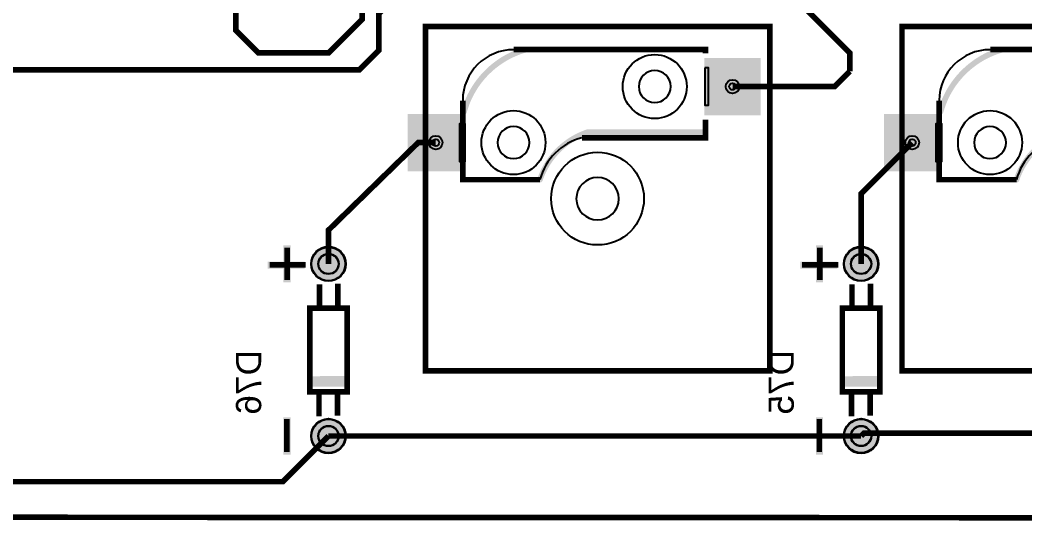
# Model space of a CAD drawing. Header units: millimetres. Extents: x -39 to 282, y -369 to -213.
# Drawn here: x 197.23 to 242.75, y -368.68 to -345.99 of the extents above; entities that cross this region are included whole.
import ezdxf

# ---------------------------------------------------------------- set-up
doc = ezdxf.new("R2010")
doc.units = ezdxf.units.MM
for name, color, linetype, true_color in [('BoardOutLine', 7, 'Continuous', 0xff00ff), ('BottomLayer', 7, 'Continuous', 0x0000ff), ('BottomPasteMaskLayer', 7, 'Continuous', 0x800000), ('BottomSilkLayer', 7, 'Continuous', 0x66cc33), ('BottomSolderMaskLayer', 7, 'Continuous', 0xaa00ff), ('Document', 7, 'Continuous', 0xffffff), ('Hole', 7, 'Continuous', 0x222222), ('Multi-Layer', 7, 'Continuous', 0xc0c0c0), ('TopLayer', 7, 'Continuous', 0xff0000), ('TopSilkLayer', 7, 'Continuous', 0xffcc00), ('TopSolderMaskLayer', 7, 'Continuous', 0x800080)]:
    doc.layers.add(name, color=color, linetype=linetype, true_color=true_color)
doc.styles.get("Standard").update_dxf_attribs({"font": 'arial.ttf'})

msp = doc.modelspace()

# ---------------------------------------------------------------- hatches: boundary and pattern name
at = {"layer": 'BottomLayer'}
for points in [[(228.258, -347.722), (230.758, -347.722), (230.758, -350.272), (228.258, -350.272)], [(228.409, -348.147), (228.409, -349.847), (230.009, -349.847), (230.009, -348.147), (228.409, -348.147)], [(214.808, -350.262), (217.308, -350.262), (217.308, -352.812), (214.808, -352.812)], [(236.398, -350.262), (238.898, -350.262), (238.898, -352.812), (236.398, -352.812)], [(215.559, -350.687), (215.559, -352.387), (217.159, -352.387), (217.159, -350.687), (215.559, -350.687)], [(237.149, -350.687), (237.149, -352.387), (238.749, -352.387), (238.749, -350.687), (237.149, -350.687)]]:
    msp.add_hatch(color=256, dxfattribs=at).paths.add_polyline_path(points)
at = {"layer": 'BottomPasteMaskLayer'}
for points in [[(228.258, -347.722), (230.758, -347.722), (230.758, -350.272), (228.258, -350.272)], [(214.808, -350.262), (217.308, -350.262), (217.308, -352.812), (214.808, -352.812)], [(236.398, -350.262), (238.898, -350.262), (238.898, -352.812), (236.398, -352.812)]]:
    msp.add_hatch(color=256, dxfattribs=at).paths.add_polyline_path(points)
at = {"layer": 'BottomSilkLayer'}
for points in [[(217.343, -350.265), (217.327, -350.264), (217.31, -350.261), (217.295, -350.256), (217.28, -350.248), (217.266, -350.239), (217.254, -350.228), (217.243, -350.216), (217.233, -350.202), (217.226, -350.187), (217.221, -350.171), (217.217, -350.155), (217.216, -350.138), (217.216, -350.138), (217.218, -350.121), (217.221, -350.103), (217.221, -350.103), (217.221, -350.103), (217.221, -350.103), (217.247, -350.013), (217.275, -349.924), (217.305, -349.835), (217.337, -349.747), (217.371, -349.66), (217.406, -349.574), (217.444, -349.488), (217.484, -349.403), (217.525, -349.32), (217.569, -349.237), (217.614, -349.155), (217.661, -349.074), (217.71, -348.994), (217.76, -348.916), (217.813, -348.838), (217.867, -348.762), (217.923, -348.687), (217.98, -348.613), (218.039, -348.541), (218.1, -348.469), (218.162, -348.4), (218.226, -348.331), (218.291, -348.265), (218.358, -348.199), (218.427, -348.135), (218.496, -348.073), (218.568, -348.012), (218.64, -347.953), (218.714, -347.896), (218.789, -347.84), (218.865, -347.786), (218.943, -347.733), (219.021, -347.683), (219.101, -347.634), (219.182, -347.587), (219.264, -347.542), (219.347, -347.498), (219.43, -347.457), (219.515, -347.417), (219.601, -347.379), (219.687, -347.344), (219.774, -347.31), (219.862, -347.278), (219.951, -347.248), (220.04, -347.22), (220.13, -347.194), (220.13, -347.194), (220.13, -347.194), (220.13, -347.194), (220.147, -347.191), (220.165, -347.189), (220.165, -347.189), (220.165, -347.189), (220.182, -347.191), (220.198, -347.194), (220.214, -347.199), (220.229, -347.206), (220.243, -347.216), (220.255, -347.227), (220.266, -347.239), (220.275, -347.253), (220.283, -347.268), (220.288, -347.284), (220.291, -347.3), (220.292, -347.316), (220.292, -347.316), (220.291, -347.333), (220.288, -347.349), (220.283, -347.365), (220.275, -347.38), (220.266, -347.394), (220.255, -347.406), (220.242, -347.417), (220.228, -347.427), (220.213, -347.434), (220.198, -347.439), (220.198, -347.439), (220.198, -347.439), (220.198, -347.439), (220.111, -347.464), (220.026, -347.491), (219.941, -347.52), (219.856, -347.55), (219.773, -347.583), (219.69, -347.618), (219.608, -347.654), (219.526, -347.692), (219.446, -347.732), (219.367, -347.774), (219.288, -347.818), (219.211, -347.864), (219.135, -347.911), (219.06, -347.96), (218.986, -348.011), (218.913, -348.064), (218.841, -348.118), (218.771, -348.174), (218.702, -348.231), (218.634, -348.29), (218.568, -348.351), (218.503, -348.413), (218.439, -348.476), (218.377, -348.541), (218.317, -348.607), (218.258, -348.675), (218.201, -348.744), (218.145, -348.814), (218.091, -348.886), (218.038, -348.959), (217.987, -349.033), (217.938, -349.108), (217.891, -349.184), (217.845, -349.262), (217.801, -349.34), (217.759, -349.419), (217.719, -349.5), (217.681, -349.581), (217.644, -349.663), (217.61, -349.746), (217.577, -349.829), (217.547, -349.914), (217.518, -349.999), (217.491, -350.084), (217.466, -350.171), (217.466, -350.171), (217.466, -350.171), (217.466, -350.171), (217.466, -350.171), (217.461, -350.186), (217.454, -350.201), (217.444, -350.215), (217.433, -350.228), (217.421, -350.239), (217.407, -350.248), (217.392, -350.256), (217.376, -350.261), (217.36, -350.264), (217.343, -350.265), (217.343, -350.265), (217.343, -350.265), (217.343, -350.265)], [(228.284, -347.19), (220.714, -347.19), (220.164, -347.19), (220.147, -347.191), (220.131, -347.194), (220.115, -347.199), (220.1, -347.207), (220.086, -347.216), (220.074, -347.227), (220.063, -347.239), (220.054, -347.253), (220.046, -347.268), (220.041, -347.284), (220.038, -347.3), (220.037, -347.317), (220.038, -347.333), (220.041, -347.35), (220.046, -347.365), (220.054, -347.38), (220.063, -347.394), (220.074, -347.407), (220.086, -347.417), (220.1, -347.427), (220.115, -347.434), (220.131, -347.439), (220.147, -347.443), (220.164, -347.444), (220.714, -347.444), (228.284, -347.444), (228.3, -347.443), (228.317, -347.439), (228.332, -347.434), (228.347, -347.427), (228.361, -347.417), (228.374, -347.407), (228.384, -347.394), (228.394, -347.38), (228.401, -347.365), (228.406, -347.35), (228.41, -347.333), (228.411, -347.317), (228.41, -347.3), (228.406, -347.284), (228.401, -347.268), (228.394, -347.253), (228.384, -347.239), (228.374, -347.227), (228.361, -347.216), (228.347, -347.207), (228.332, -347.199), (228.317, -347.194), (228.3, -347.191), (228.284, -347.19), (228.284, -347.19)], [(238.933, -350.265), (238.917, -350.264), (238.9, -350.261), (238.885, -350.256), (238.87, -350.248), (238.856, -350.239), (238.844, -350.228), (238.833, -350.216), (238.823, -350.202), (238.816, -350.187), (238.811, -350.171), (238.807, -350.155), (238.806, -350.138), (238.806, -350.138), (238.808, -350.121), (238.811, -350.103), (238.811, -350.103), (238.811, -350.103), (238.811, -350.103), (238.837, -350.013), (238.865, -349.924), (238.895, -349.835), (238.927, -349.747), (238.961, -349.66), (238.996, -349.574), (239.034, -349.488), (239.074, -349.403), (239.115, -349.32), (239.159, -349.237), (239.204, -349.155), (239.251, -349.074), (239.3, -348.994), (239.35, -348.916), (239.403, -348.838), (239.457, -348.762), (239.513, -348.687), (239.57, -348.613), (239.629, -348.541), (239.69, -348.469), (239.752, -348.4), (239.816, -348.331), (239.882, -348.265), (239.948, -348.199), (240.017, -348.135), (240.086, -348.073), (240.158, -348.012), (240.23, -347.953), (240.304, -347.896), (240.379, -347.84), (240.455, -347.786), (240.533, -347.733), (240.611, -347.683), (240.691, -347.634), (240.772, -347.587), (240.854, -347.542), (240.937, -347.498), (241.02, -347.457), (241.105, -347.417), (241.191, -347.379), (241.277, -347.344), (241.364, -347.31), (241.452, -347.278), (241.541, -347.248), (241.63, -347.22), (241.72, -347.194), (241.72, -347.194), (241.72, -347.194), (241.72, -347.194), (241.737, -347.191), (241.755, -347.189), (241.755, -347.189), (241.755, -347.189), (241.772, -347.191), (241.788, -347.194), (241.804, -347.199), (241.819, -347.206), (241.833, -347.216), (241.845, -347.227), (241.856, -347.239), (241.865, -347.253), (241.873, -347.268), (241.878, -347.284), (241.881, -347.3), (241.882, -347.316), (241.882, -347.316), (241.881, -347.333), (241.878, -347.349), (241.873, -347.365), (241.865, -347.38), (241.856, -347.394), (241.845, -347.406), (241.832, -347.417), (241.818, -347.427), (241.803, -347.434), (241.788, -347.439), (241.788, -347.439), (241.788, -347.439), (241.788, -347.439), (241.701, -347.464), (241.616, -347.491), (241.531, -347.52), (241.446, -347.55), (241.363, -347.583), (241.28, -347.618), (241.198, -347.654), (241.116, -347.692), (241.036, -347.732), (240.957, -347.774), (240.878, -347.818), (240.801, -347.864), (240.725, -347.911), (240.65, -347.96), (240.576, -348.011), (240.503, -348.064), (240.431, -348.118), (240.361, -348.174), (240.292, -348.231), (240.224, -348.29), (240.158, -348.351), (240.093, -348.413), (240.03, -348.476), (239.968, -348.541), (239.907, -348.607), (239.848, -348.675), (239.791, -348.744), (239.735, -348.814), (239.681, -348.886), (239.628, -348.959), (239.577, -349.033), (239.528, -349.108), (239.481, -349.184), (239.435, -349.262), (239.391, -349.34), (239.349, -349.419), (239.309, -349.5), (239.271, -349.581), (239.235, -349.663), (239.2, -349.746), (239.167, -349.829), (239.137, -349.914), (239.108, -349.999), (239.081, -350.084), (239.056, -350.171), (239.056, -350.171), (239.056, -350.171), (239.056, -350.171), (239.056, -350.171), (239.051, -350.186), (239.044, -350.201), (239.034, -350.215), (239.023, -350.228), (239.011, -350.239), (238.997, -350.248), (238.982, -350.256), (238.966, -350.261), (238.95, -350.264), (238.933, -350.265), (238.933, -350.265), (238.933, -350.265), (238.933, -350.265)], [(249.874, -347.19), (242.304, -347.19), (241.754, -347.19), (241.737, -347.191), (241.721, -347.194), (241.705, -347.199), (241.69, -347.207), (241.676, -347.216), (241.664, -347.227), (241.653, -347.239), (241.644, -347.253), (241.636, -347.268), (241.631, -347.284), (241.628, -347.3), (241.627, -347.317), (241.628, -347.333), (241.631, -347.35), (241.636, -347.365), (241.644, -347.38), (241.653, -347.394), (241.664, -347.407), (241.676, -347.417), (241.69, -347.427), (241.705, -347.434), (241.721, -347.439), (241.737, -347.443), (241.754, -347.444), (242.304, -347.444), (249.874, -347.444), (249.89, -347.443), (249.907, -347.439), (249.922, -347.434), (249.937, -347.427), (249.951, -347.417), (249.964, -347.407), (249.975, -347.394), (249.984, -347.38), (249.991, -347.365), (249.996, -347.35), (250, -347.333), (250.001, -347.317), (250, -347.3), (249.996, -347.284), (249.991, -347.268), (249.984, -347.253), (249.975, -347.239), (249.964, -347.227), (249.951, -347.216), (249.937, -347.207), (249.922, -347.199), (249.907, -347.194), (249.89, -347.191), (249.874, -347.19), (249.874, -347.19)], [(220.783, -353.346), (220.766, -353.345), (220.75, -353.342), (220.734, -353.337), (220.719, -353.329), (220.706, -353.32), (220.693, -353.309), (220.682, -353.297), (220.673, -353.283), (220.666, -353.268), (220.66, -353.252), (220.657, -353.236), (220.656, -353.219), (220.656, -353.219), (220.656, -353.219), (220.658, -353.198), (220.663, -353.176), (220.663, -353.176), (220.663, -353.176), (220.663, -353.176), (220.663, -353.176), (220.692, -353.095), (220.722, -353.015), (220.754, -352.935), (220.789, -352.856), (220.825, -352.778), (220.863, -352.701), (220.903, -352.625), (220.944, -352.549), (220.988, -352.475), (221.033, -352.402), (221.08, -352.33), (221.129, -352.259), (221.179, -352.19), (221.232, -352.121), (221.285, -352.054), (221.341, -351.989), (221.398, -351.924), (221.456, -351.861), (221.516, -351.8), (221.578, -351.739), (221.641, -351.681), (221.705, -351.624), (221.771, -351.568), (221.838, -351.515), (221.907, -351.462), (221.976, -351.412), (222.047, -351.363), (222.119, -351.316), (222.192, -351.271), (222.266, -351.227), (222.342, -351.186), (222.418, -351.146), (222.495, -351.108), (222.573, -351.072), (222.652, -351.037), (222.732, -351.005), (222.812, -350.975), (222.893, -350.946), (222.893, -350.946), (222.893, -350.946), (222.893, -350.946), (222.914, -350.941), (222.935, -350.94), (222.935, -350.94), (222.951, -350.941), (222.967, -350.944), (222.983, -350.949), (222.998, -350.957), (223.012, -350.966), (223.024, -350.977), (223.035, -350.989), (223.045, -351.003), (223.052, -351.018), (223.057, -351.034), (223.06, -351.05), (223.062, -351.067), (223.062, -351.067), (223.06, -351.084), (223.057, -351.101), (223.051, -351.118), (223.042, -351.134), (223.032, -351.148), (223.02, -351.161), (223.006, -351.172), (222.991, -351.181), (222.974, -351.187), (222.974, -351.187), (222.974, -351.187), (222.974, -351.187), (222.974, -351.187), (222.897, -351.214), (222.82, -351.243), (222.744, -351.274), (222.669, -351.307), (222.595, -351.342), (222.521, -351.378), (222.449, -351.416), (222.377, -351.457), (222.307, -351.498), (222.237, -351.542), (222.169, -351.587), (222.102, -351.634), (222.036, -351.683), (221.971, -351.733), (221.908, -351.785), (221.845, -351.839), (221.785, -351.894), (221.725, -351.95), (221.667, -352.008), (221.611, -352.068), (221.556, -352.129), (221.502, -352.191), (221.45, -352.254), (221.4, -352.319), (221.351, -352.385), (221.304, -352.452), (221.259, -352.52), (221.215, -352.59), (221.173, -352.66), (221.133, -352.732), (221.095, -352.804), (221.059, -352.878), (221.024, -352.952), (220.991, -353.027), (220.96, -353.103), (220.931, -353.18), (220.904, -353.257), (220.904, -353.257), (220.904, -353.257), (220.904, -353.257), (220.898, -353.272), (220.891, -353.286), (220.881, -353.3), (220.87, -353.311), (220.858, -353.322), (220.845, -353.33), (220.83, -353.337), (220.815, -353.342), (220.799, -353.345), (220.783, -353.346), (220.783, -353.346), (220.783, -353.346)], [(222.934, -351.194), (223.974, -351.194), (228.284, -351.194), (228.3, -351.193), (228.317, -351.19), (228.332, -351.184), (228.347, -351.177), (228.361, -351.168), (228.374, -351.157), (228.384, -351.144), (228.394, -351.13), (228.401, -351.115), (228.406, -351.1), (228.41, -351.083), (228.411, -351.067), (228.41, -351.05), (228.406, -351.034), (228.401, -351.018), (228.394, -351.003), (228.384, -350.99), (228.374, -350.977), (228.361, -350.966), (228.347, -350.957), (228.332, -350.95), (228.317, -350.944), (228.3, -350.941), (228.284, -350.94), (223.974, -350.94), (222.934, -350.94), (222.917, -350.941), (222.901, -350.944), (222.885, -350.95), (222.87, -350.957), (222.856, -350.966), (222.844, -350.977), (222.833, -350.99), (222.824, -351.003), (222.816, -351.018), (222.811, -351.034), (222.808, -351.05), (222.807, -351.067), (222.808, -351.083), (222.811, -351.1), (222.816, -351.115), (222.824, -351.13), (222.833, -351.144), (222.844, -351.157), (222.856, -351.168), (222.87, -351.177), (222.885, -351.184), (222.901, -351.19), (222.917, -351.193), (222.934, -351.194), (222.934, -351.194)], [(242.373, -353.346), (242.356, -353.345), (242.34, -353.342), (242.324, -353.337), (242.309, -353.329), (242.296, -353.32), (242.283, -353.309), (242.272, -353.297), (242.263, -353.283), (242.256, -353.268), (242.25, -353.252), (242.247, -353.236), (242.246, -353.219), (242.246, -353.219), (242.246, -353.219), (242.248, -353.198), (242.253, -353.176), (242.253, -353.176), (242.253, -353.176), (242.253, -353.176), (242.253, -353.176), (242.282, -353.095), (242.312, -353.015), (242.344, -352.935), (242.379, -352.856), (242.415, -352.778), (242.453, -352.701), (242.493, -352.625), (242.534, -352.549), (242.578, -352.475), (242.623, -352.402), (242.67, -352.33), (242.719, -352.259), (242.769, -352.19), (242.822, -352.121), (242.875, -352.054), (242.931, -351.989), (242.988, -351.924), (243.046, -351.861), (243.107, -351.8), (243.168, -351.739), (243.231, -351.681), (243.295, -351.624), (243.361, -351.568), (243.428, -351.515), (243.497, -351.462), (243.566, -351.412), (243.637, -351.363), (243.709, -351.316), (243.782, -351.271), (243.856, -351.227), (243.932, -351.186), (244.008, -351.146), (244.085, -351.108), (244.163, -351.072), (244.242, -351.037), (244.322, -351.005), (244.402, -350.975), (244.483, -350.946), (244.483, -350.946), (244.483, -350.946), (244.483, -350.946), (244.504, -350.941), (244.525, -350.94), (244.525, -350.94), (244.541, -350.941), (244.557, -350.944), (244.573, -350.949), (244.588, -350.957), (244.602, -350.966), (244.614, -350.977), (244.625, -350.989), (244.635, -351.003), (244.642, -351.018), (244.647, -351.034), (244.651, -351.05), (244.652, -351.067), (244.652, -351.067), (244.65, -351.084), (244.647, -351.101), (244.641, -351.118), (244.632, -351.134), (244.622, -351.148), (244.61, -351.161), (244.596, -351.172), (244.581, -351.181), (244.564, -351.187), (244.564, -351.187), (244.564, -351.187), (244.564, -351.187), (244.564, -351.187), (244.487, -351.214), (244.41, -351.243), (244.334, -351.274), (244.259, -351.307), (244.185, -351.342), (244.111, -351.378), (244.039, -351.416), (243.967, -351.457), (243.897, -351.498), (243.827, -351.542), (243.759, -351.587), (243.692, -351.634), (243.626, -351.683), (243.561, -351.733), (243.498, -351.785), (243.435, -351.839), (243.375, -351.894), (243.315, -351.95), (243.257, -352.008), (243.201, -352.068), (243.146, -352.129), (243.092, -352.191), (243.04, -352.254), (242.99, -352.319), (242.941, -352.385), (242.894, -352.452), (242.849, -352.52), (242.805, -352.59), (242.763, -352.66), (242.723, -352.732), (242.685, -352.804), (242.649, -352.878), (242.614, -352.952), (242.581, -353.027), (242.55, -353.103), (242.521, -353.18), (242.494, -353.257), (242.494, -353.257), (242.494, -353.257), (242.494, -353.257), (242.488, -353.272), (242.481, -353.286), (242.471, -353.3), (242.46, -353.311), (242.448, -353.322), (242.435, -353.33), (242.42, -353.337), (242.405, -353.342), (242.389, -353.345), (242.373, -353.346), (242.373, -353.346), (242.373, -353.346)], [(217.284, -353.344), (220.784, -353.344), (220.8, -353.343), (220.817, -353.339), (220.832, -353.334), (220.847, -353.327), (220.861, -353.318), (220.874, -353.307), (220.885, -353.294), (220.894, -353.28), (220.901, -353.265), (220.906, -353.25), (220.91, -353.233), (220.911, -353.217), (220.91, -353.2), (220.906, -353.184), (220.901, -353.168), (220.894, -353.153), (220.885, -353.139), (220.874, -353.127), (220.861, -353.116), (220.847, -353.107), (220.832, -353.099), (220.817, -353.094), (220.8, -353.091), (220.784, -353.09), (217.284, -353.09), (217.267, -353.091), (217.251, -353.094), (217.235, -353.099), (217.22, -353.107), (217.206, -353.116), (217.194, -353.127), (217.183, -353.139), (217.174, -353.153), (217.166, -353.168), (217.161, -353.184), (217.158, -353.2), (217.157, -353.217), (217.158, -353.233), (217.161, -353.25), (217.166, -353.265), (217.174, -353.28), (217.183, -353.294), (217.194, -353.307), (217.206, -353.318), (217.22, -353.327), (217.235, -353.334), (217.251, -353.339), (217.267, -353.343), (217.284, -353.344), (217.284, -353.344)], [(238.874, -353.344), (242.374, -353.344), (242.39, -353.343), (242.407, -353.339), (242.422, -353.334), (242.437, -353.327), (242.451, -353.318), (242.464, -353.307), (242.475, -353.294), (242.484, -353.28), (242.491, -353.265), (242.496, -353.25), (242.5, -353.233), (242.501, -353.217), (242.5, -353.2), (242.496, -353.184), (242.491, -353.168), (242.484, -353.153), (242.475, -353.139), (242.464, -353.127), (242.451, -353.116), (242.437, -353.107), (242.422, -353.099), (242.407, -353.094), (242.39, -353.091), (242.374, -353.09), (238.874, -353.09), (238.857, -353.091), (238.841, -353.094), (238.825, -353.099), (238.81, -353.107), (238.796, -353.116), (238.784, -353.127), (238.773, -353.139), (238.764, -353.153), (238.756, -353.168), (238.751, -353.184), (238.748, -353.2), (238.747, -353.217), (238.748, -353.233), (238.751, -353.25), (238.756, -353.265), (238.764, -353.28), (238.773, -353.294), (238.784, -353.307), (238.796, -353.318), (238.81, -353.327), (238.825, -353.334), (238.841, -353.339), (238.857, -353.343), (238.874, -353.344), (238.874, -353.344)], [(210.351, -362.125), (210.351, -362.585), (210.341, -362.595), (212.021, -362.595), (212.051, -362.565), (212.051, -362.155), (212.051, -362.115)], [(234.481, -362.125), (234.481, -362.585), (234.471, -362.595), (236.151, -362.595), (236.181, -362.565), (236.181, -362.155), (236.181, -362.115)]]:
    msp.add_hatch(color=256, dxfattribs=at).paths.add_polyline_path(points)
at = {"layer": 'BottomSolderMaskLayer'}
for points in [[(228.233, -347.696), (230.784, -347.696), (230.784, -350.297), (228.233, -350.297)], [(214.783, -350.236), (217.334, -350.236), (217.334, -352.837), (214.783, -352.837)], [(236.373, -350.236), (238.924, -350.236), (238.924, -352.837), (236.373, -352.837)], [(210.414, -357.035, 1), (211.988, -357.035, 1)], [(234.544, -357.035, 1), (236.118, -357.035, 1)], [(210.414, -364.835, 1), (211.988, -364.835, 1)], [(234.544, -364.835, 1), (236.118, -364.835, 1)]]:
    msp.add_hatch(color=256, dxfattribs=at).paths.add_polyline_path(points)
at = {"layer": 'Document'}
for points in [[(209.482, -356.195), (209.162, -356.195), (209.162, -357.875), (209.482, -357.875)], [(233.612, -356.195), (233.292, -356.195), (233.292, -357.875), (233.612, -357.875)], [(210.129, -357.247), (210.129, -356.927), (208.449, -356.927), (208.449, -357.247)], [(234.259, -357.247), (234.259, -356.927), (232.579, -356.927), (232.579, -357.247)], [(209.481, -363.995), (209.161, -363.995), (209.161, -365.675), (209.481, -365.675)], [(233.611, -363.995), (233.291, -363.995), (233.291, -365.675), (233.611, -365.675)]]:
    msp.add_hatch(color=256, dxfattribs=at).paths.add_polyline_path(points)
at = {"layer": 'Multi-Layer'}
for points in [[(210.439, -357.035, 1), (211.963, -357.035, 1)], [(234.569, -357.035, 1), (236.093, -357.035, 1)], [(210.439, -364.835, 1), (211.963, -364.835, 1)], [(234.569, -364.835, 1), (236.093, -364.835, 1)]]:
    msp.add_hatch(color=256, dxfattribs=at).paths.add_polyline_path(points)
at = {"layer": 'TopSolderMaskLayer'}
for points in [[(210.414, -357.035, 1), (211.988, -357.035, 1)], [(234.544, -357.035, 1), (236.118, -357.035, 1)], [(210.414, -364.835, 1), (211.988, -364.835, 1)], [(234.544, -364.835, 1), (236.118, -364.835, 1)]]:
    msp.add_hatch(color=256, dxfattribs=at).paths.add_polyline_path(points)

# ---------------------------------------------------------------- linework, layer by layer
at = {"layer": 'BoardOutLine', "const_width": 0.254}
msp.add_lwpolyline([(-38.989, -213.36), (-10.16, -213.36), (282.068, -213.36), (282.068, -368.555), (-4.191, -368.428), (-38.989, -368.428)], dxfattribs=at)
at = {"layer": 'BottomLayer', "const_width": 0.254}
for points in [[(256.795, -364.708), (235.458, -364.708), (235.331, -364.835)], [(211.201, -364.834), (209.131, -366.904), (118.275, -366.904), (116.205, -364.834)], [(211.201, -364.835), (235.331, -364.835)]]:
    msp.add_lwpolyline(points, dxfattribs=at)
at = {"layer": 'BottomLayer'}
for centre in [(215.558, -353.217), (237.148, -353.217)]:
    msp.add_arc(centre, 0.03, 359.9073, 349.7038, dxfattribs=at)
at = {"layer": 'BottomSilkLayer', "const_width": 0.254}
for points in [[(228.284, -347.491), (228.284, -347.317), (219.597, -347.317)], [(249.874, -347.491), (249.874, -347.317), (241.187, -347.317)], [(217.284, -349.63), (217.284, -353.043), (217.284, -353.217), (220.784, -353.217)], [(238.874, -349.63), (238.874, -353.043), (238.874, -353.217), (242.374, -353.217)], [(228.284, -351.067), (228.284, -350.503)], [(222.684, -351.317), (222.934, -351.317), (223.974, -351.317), (228.284, -351.317), (228.284, -351.067)], [(209.331, -356.295), (209.331, -357.765)], [(233.461, -356.295), (233.461, -357.765)], [(208.531, -357.075), (210.171, -357.075)], [(232.661, -357.075), (234.301, -357.075)], [(211.631, -358.935), (211.631, -357.935)], [(235.761, -358.935), (235.761, -357.935)], [(210.791, -358.975), (210.791, -357.955)], [(234.921, -358.975), (234.921, -357.955)], [(210.771, -362.935), (210.771, -363.935)], [(211.611, -362.895), (211.611, -363.915)], [(234.901, -362.935), (234.901, -363.935)], [(235.741, -362.895), (235.741, -363.915)], [(209.311, -364.065), (209.311, -365.565)], [(233.441, -364.065), (233.441, -365.565)]]:
    msp.add_lwpolyline(points, dxfattribs=at)
at = {"layer": 'BottomSilkLayer'}
for points in [[(228.249, -348.147), (228.249, -349.847), (228.419, -349.847), (228.419, -348.147), (228.249, -348.147)], [(217.134, -352.387), (217.394, -352.387), (217.394, -350.687), (217.134, -350.687), (217.134, -352.387), (217.134, -352.387)], [(238.724, -352.387), (238.984, -352.387), (238.984, -350.687), (238.724, -350.687), (238.724, -352.387), (238.724, -352.387)]]:
    msp.add_lwpolyline(points, close=True, dxfattribs=at)
at = {"layer": 'BottomSilkLayer', "const_width": 0.254}
for points in [[(210.352, -359.035), (210.352, -362.835), (212.052, -362.835), (212.052, -359.035), (210.352, -359.035)], [(234.482, -359.035), (234.482, -362.835), (236.182, -362.835), (236.182, -359.035), (234.482, -359.035)]]:
    msp.add_lwpolyline(points, close=True, dxfattribs=at)
at = {"layer": 'BottomSilkLayer'}
for centre, radius, start, end in [((219.587, -349.63), 2.304, 90, 179.9994), ((228.274, -347.317), 0.01, 270.1452, 0.1456), ((241.177, -349.63), 2.304, 90, 179.9994), ((223.353, -353.886), 2.655, 104.6017, 165.3998), ((244.943, -353.886), 2.655, 104.6017, 165.3998)]:
    msp.add_arc(centre, radius, start, end, dxfattribs=at)
at = {"layer": 'BottomSolderMaskLayer'}
for centre, radius in [((211.201, -357.035), 0.787), ((235.331, -357.035), 0.787), ((211.201, -357.035), 0.465), ((235.331, -357.035), 0.465), ((211.201, -364.835), 0.787), ((235.331, -364.835), 0.787), ((211.201, -364.835), 0.465), ((235.331, -364.835), 0.465)]:
    msp.add_circle(centre, radius, dxfattribs=at)
at = {"layer": 'Document'}
for centre, radius, start, end in [((225.983, -348.999), 0.725, 0.1496, 359.8504), ((219.583, -351.539), 0.725, 0.1496, 359.8504), ((241.173, -351.539), 0.725, 0.1496, 359.8504), ((223.393, -354.079), 0.963, 0.1504, 359.8496)]:
    msp.add_arc(centre, radius, start, end, dxfattribs=at)
at = {"layer": 'Hole'}
for centre in [(229.508, -348.997), (216.058, -351.537), (237.648, -351.537)]:
    msp.add_circle(centre, 0.155, dxfattribs=at)
at = {"layer": 'Multi-Layer'}
for centre, radius in [((225.983, -348.997), 1.45), ((229.508, -348.997), 0.31), ((219.583, -351.537), 1.45), ((241.173, -351.537), 1.45), ((216.058, -351.537), 0.31), ((237.648, -351.537), 0.31), ((223.393, -354.077), 2.1), ((211.201, -357.035), 0.762), ((235.331, -357.035), 0.762), ((211.201, -357.035), 0.45), ((235.331, -357.035), 0.45), ((211.201, -364.835), 0.762), ((235.331, -364.835), 0.762), ((211.201, -364.835), 0.45), ((235.331, -364.835), 0.45)]:
    msp.add_circle(centre, radius, dxfattribs=at)
at = {"layer": 'TopLayer', "const_width": 0.254}
for points in [[(234.823, -348.305), (234.823, -348.305), (234.823, -347.473), (232.41, -345.06), (214.122, -345.06), (213.487, -345.695), (213.487, -347.346), (212.598, -348.235), (186.817, -348.235), (185.42, -346.838), (185.42, -320.295), (185.674, -320.041), (195.834, -320.041), (196.596, -319.279), (196.596, -303.277), (195.707, -302.388), (189.611, -302.388), (186.563, -299.34)], [(251.098, -348.997), (251.352, -348.743), (253.62, -348.743), (253.62, -345.695), (250.953, -343.028), (213.741, -343.028), (212.725, -344.044), (212.725, -345.949), (211.201, -347.473), (208.026, -347.473), (207.01, -346.457), (207.01, -338.075), (207.137, -337.948), (207.137, -327.165)], [(229.508, -348.997), (234.132, -348.997), (234.823, -348.305)], [(216.058, -351.537), (215.265, -351.537), (211.201, -355.504), (211.201, -357.036)], [(237.648, -351.537), (235.331, -353.854), (235.331, -357.035)]]:
    msp.add_lwpolyline(points, dxfattribs=at)
at = {"layer": 'TopSilkLayer', "const_width": 0.254}
for points in [[(215.594, -361.877), (215.594, -346.277), (231.194, -346.277), (231.194, -361.877), (215.594, -361.877)], [(237.184, -361.877), (237.184, -346.277), (252.784, -346.277), (252.784, -361.877), (237.184, -361.877)]]:
    msp.add_lwpolyline(points, close=True, dxfattribs=at)
at = {"layer": 'TopSolderMaskLayer'}
for centre, radius in [((211.201, -357.035), 0.787), ((235.331, -357.035), 0.787), ((211.201, -357.035), 0.465), ((235.331, -357.035), 0.465), ((211.201, -364.835), 0.787), ((235.331, -364.835), 0.787), ((211.201, -364.835), 0.465), ((235.331, -364.835), 0.465)]:
    msp.add_circle(centre, radius, dxfattribs=at)

# ---------------------------------------------------------------- texts
at = {"layer": 'BottomSilkLayer', "text_generation_flag": 2}
for s, p in [('D76', (208.153, -360.935)), ('D75', (232.283, -360.935))]:
    msp.add_text(s, height=1.143, rotation=90, dxfattribs=at).set_placement(p)

doc.saveas('drawing.dxf')
